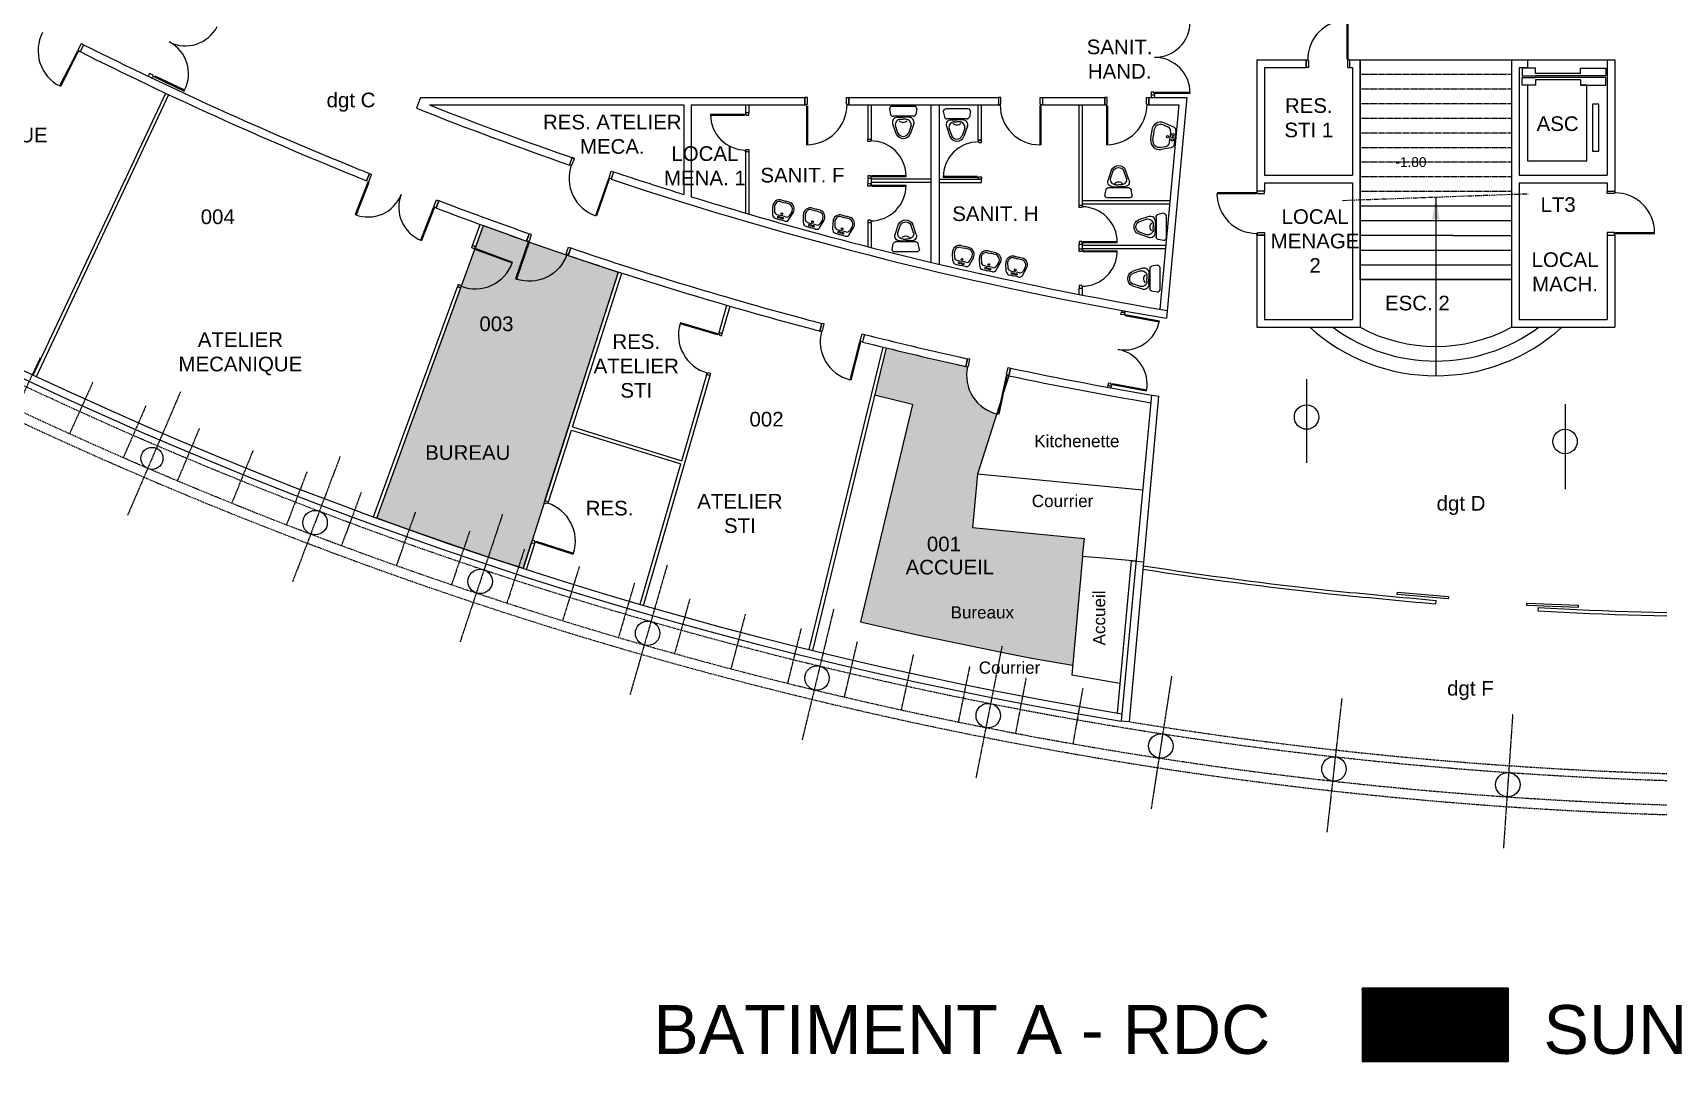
# Model space of a CAD drawing. Extents: x -14497 to -5039, y -16915 to 19656.
# Drawn here: x -11482 to -8149, y -16915 to -14807 of the extents above; entities that cross this region are included whole.
import ezdxf

# ---------------------------------------------------------------- set-up
doc = ezdxf.new("R2010")
doc.units = 0
doc.header["$MEASUREMENT"] = 0
for name, pattern in [('AXES', [2, 1.25, -0.25, 0.25, -0.25]), ('CACHE', [0.375, 0.25, -0.125]), ('DISCONTINU2', [0.375, 0.25, -0.125])]:
    doc.linetypes.add(name, pattern=pattern)
doc.layers.get('0').update_dxf_attribs({"linetype": 'CONTINUOUS'})
for name, color, linetype in [('-1.80', 3, 'CONTINUOUS'), ('BA_AXE_TRAME', 253, 'AXES'), ('BA_CLOISON', 4, 'CONTINUOUS'), ('BA_DOUBLAGE', 134, 'CONTINUOUS'), ('BA_ESCALIER', 8, 'CONTINUOUS'), ('BA_ESCALIER_CACHE', 252, 'DISCONTINU2'), ('BA_MENUIS_EXTERIEURE', 6, 'CONTINUOUS'), ('BA_MENUIS_INTERIEURE', 202, 'CONTINUOUS'), ('BA_STRUCTURE', 5, 'CONTINUOUS'), ('Circulation', 1, 'CONTINUOUS'), ('EQ_SANITAIRE', 60, 'CONTINUOUS'), ('Nom. texte', 250, 'CONTINUOUS'), ('SUN', 2, 'CONTINUOUS'), ('Texte sun', 250, 'CONTINUOUS')]:
    doc.layers.add(name, color=color, linetype=linetype)
doc.styles.add('ARIAL', font='arial.ttf')

# ---------------------------------------------------------------- blocks, each defined once
blk = doc.blocks.new('P80_15')
for p, q in [((3.5, 96.5), (5.5, 96.5)), ((3.5, 16.5), (3.5, 96.5)), ((5.5, 16.5), (5.5, 96.6)), ((0, 0), (0, 15)), ((0, 15), (3.5, 15)), ((5, 0), (0, 0)), ((3.5, 16.5), (5.5, 16.5)), ((3.5, 15), (3.5, 13.5)), ((3.5, 13.5), (5, 13.5)), ((5, 13.5), (5, 0)), ((85, 13.5), (85, 0)), ((86.5, 13.5), (85, 13.5)), ((85, 0), (90, 0)), ((90, 15), (86.5, 15)), ((86.5, 15), (86.5, 13.5)), ((90, 0), (90, 15))]:
    blk.add_line(p, q)
for centre, radius, start, end in [((5.6, 15.7), 80.9, 359.5039, 90.0499), ((5, 13.5), 0, 270, 0), ((5.5, 16.5), 0, 270, 0)]:
    blk.add_arc(centre, radius, start, end)
blk = doc.blocks.new('LAV60')
for p, q in [((-14.4, 0), (0, 0)), ((14.4, 0), (0, 0)), ((-24, -7.3), (-30.4, -29.5)), ((-25.6, -30.9), (-22.3, -19.3)), ((-12.7, -12), (0, -12)), ((12.7, -12), (0, -12)), ((25.6, -30.9), (22.3, -19.3)), ((24, -7.3), (30.4, -29.5)), ((-11.2, -50), (0, -50)), ((-11.2, -55), (0, -55)), ((11.2, -50), (0, -50)), ((11.2, -55), (0, -55))]:
    blk.add_line(p, q)
for centre, radius in [((-6, -6), 2.61), ((0, -17.8), 2.54), ((0, -6), 1.44), ((6, -6), 2.61)]:
    blk.add_circle(centre, radius)
for centre, radius, start, end in [((-14.4, -10), 10, 90, 164.0546), ((14.4, -10), 10, 15.9454, 90), ((-11.2, -35), 20, 164.0546, 270), ((-11.2, -35), 15, 164.0546, 270), ((-12.7, -22), 10, 90, 164.0546), ((11.2, -35), 20, 270, 15.9454), ((11.2, -35), 15, 270, 15.9454), ((12.7, -22), 10, 15.9454, 90)]:
    blk.add_arc(centre, radius, start, end)
blk = doc.blocks.new('WC')
for p, q in [((-35.6, 21.6), (-56.7, 14.5)), ((-39.3, 16.2), (-55.4, 10.7)), ((-26.4, 5.3), (-26.4, 0)), ((-26.4, -5.3), (-26.4, 0)), ((-20.3, 14), (-22.5, 14)), ((-22.4, 12.2), (-22.4, 0)), ((-22.4, -12.2), (-22.4, 0)), ((-20.3, -20.8), (-20.3, 20.8)), ((-5, 27.9), (-16.3, 25.7)), ((0, -22.9), (0, 22.9)), ((-35.6, -21.6), (-56.7, -14.5)), ((-39.3, -16.2), (-55.4, -10.7)), ((-20.3, -14), (-22.5, -14)), ((-5, -27.9), (-16.3, -25.7))]:
    blk.add_line(p, q)
for centre, radius, start, end in [((-49.5, 0), 16.2, 116.4444, 180), ((-49.5, -0.4), 16.2, 178.1961, 178.7319), ((-49.5, 0), 16.2, 180, 243.5556), ((-49.5, 0), 12.2, 116.4444, 180), ((-49.5, 0), 12.2, 180, 243.5556), ((-37.4, 5.3), 11, 0, 102.4), ((-32.4, 12.2), 10, 0, 108.6162), ((-21.2, 0), 11.5, 134.9643, 225.0357), ((-15.3, 20.8), 5, 101.0796, 180), ((-5, 22.9), 5, 0, 90), ((-37.4, -5.3), 11, 257.6, 0), ((-32.4, -12.2), 10, 251.3838, 0), ((-15.3, -20.8), 5, 180, 258.9204), ((-5, -22.9), 5, 270, 0)]:
    blk.add_arc(centre, radius, start, end)

msp = doc.modelspace()

# ---------------------------------------------------------------- hatches: boundary and pattern name
at = {"layer": 'BA_ESCALIER'}
h = msp.add_hatch(color=256, dxfattribs=at)
h.paths.add_polyline_path([(-8612.8, -15189.8), (-8605.4, -15189.8), (-8598, -15189.8), (-8600.5, -15174.2), (-8610.3, -15174.2)])
h.paths.add_polyline_path([(-8610.3, -15174.2), (-8600.5, -15174.2), (-8605.4, -15144.2)])
at = {"layer": 'SUN'}
h = msp.add_hatch(color=256, dxfattribs=at)
h.dxf.hatch_style = 1
h.paths.add_polyline_path([(-10281.7, -15297.9), (-10384.1, -15263.7), (-10469.2, -15234.4), (-10500.7, -15223.3), (-10557.7, -15202.7), (-10776.2, -15802.1), (-10710.3, -15825.8), (-10598.3, -15864.7), (-10547.9, -15881.7), (-10485.7, -15902.1), (-10476.6, -15905.1)])
h.paths.add_polyline_path([(-10684.6, -15698.9), (-10494.9, -15698.9), (-10494.9, -15637.1), (-10684.6, -15637.1)], flags=24)
h.paths.add_polyline_path([(-10573.6, -15435.3), (-10488.7, -15435.3), (-10488.7, -15373.5), (-10573.6, -15373.5)], flags=24)
h = msp.add_hatch(color=256, dxfattribs=at)
h.dxf.hatch_style = 1
h.paths.add_polyline_path([(-9544.8, -15711.7), (-9505.5, -15588.4, -0.40427), (-9565.6, -15493.3), (-9565.3, -15491.9), (-9568.6, -15491.2), (-9568.6, -15491.3, -0.000574), (-9586.2, -15487.4, -0.004741), (-9731.3, -15453.4), (-9755, -15550.6), (-9678.3, -15568.9), (-9784.8, -16014.3), (-9782.4, -16014.9), (-9667.9, -16040.8), (-9495.7, -16076.4), (-9437.8, -16087.9), (-9350.1, -16103.3), (-9329.4, -15880.3), (-9325.9, -15843.5), (-9555.5, -15821.2)])
h.paths.add_polyline_path([(-9607.6, -16021.2), (-9465, -16021.2), (-9465, -15969.7), (-9607.6, -15969.7)], flags=24)
h.paths.add_polyline_path([(-9653.3, -15886.4), (-9568.3, -15886.4), (-9568.3, -15824.6), (-9653.3, -15824.6)], flags=24)
h.paths.add_polyline_path([(-9699.3, -15934), (-9502.6, -15934), (-9502.6, -15872.1), (-9699.3, -15872.1)], flags=24)
h = msp.add_hatch(dxfattribs=at)
h.set_pattern_fill('ANSI31', color=256)
h.set_pattern_definition([(45, (12.58363, -19032.6698), (-0.0883883476, 0.0883883476), [])])
h.paths.add_polyline_path([(-8456.4, -16765.1), (-8756.4, -16765.1), (-8756.4, -16915.1), (-8456.4, -16915.1)])

# ---------------------------------------------------------------- linework, layer by layer
at = {"layer": '-1.80'}
msp.add_line((-9219.9, -15890.4), (-9204.8, -15891.8), dxfattribs=at)
msp.add_lwpolyline([(-8760.4, -14863.1), (-8450.4, -14863.1), (-8450.4, -15313.1), (-8760.4, -15313.1)], close=True, dxfattribs=at)
at = {"layer": 'BA_AXE_TRAME'}
for p, q in [((-11466.4, -15473.5), (-11516, -15579)), ((-11358.4, -15523.3), (-11406.5, -15629.6)), ((-11178.9, -15543.4), (-11287.4, -15796.4)), ((-11249.7, -15571.7), (-11296.3, -15678.6)), ((-11140.3, -15618.5), (-11185.5, -15726)), ((-11030.3, -15663.8), (-11074, -15771.9)), ((-10851.5, -15675.7), (-10949.3, -15933.1)), ((-10919.7, -15707.5), (-10961.8, -15816.2)), ((-10808.5, -15749.6), (-10849.1, -15859)), ((-10697.5, -15789.9), (-10736.6, -15899.8)), ((-10518.8, -15794.2), (-10605.6, -16055.4)), ((-10586, -15828.6), (-10623.5, -15939.1)), ((-10474, -15865.8), (-10509.9, -15976.8)), ((-10181.4, -15898.6), (-10257.2, -16163.2)), ((-10361.4, -15901.4), (-10395.8, -16012.9)), ((-10248.4, -15935.5), (-10281.2, -16047.4)), ((-10134.9, -15967.9), (-10166.2, -16080.3)), ((-10021, -15998.8), (-10050.7, -16111.6)), ((-9839.9, -15988.7), (-9904.5, -16256.3)), ((-9906.6, -16028), (-9934.7, -16141.2)), ((-9791.8, -16055.7), (-9818.4, -16169.3)), ((-9494.9, -16064.4), (-9548.2, -16334.4)), ((-9676.7, -16081.7), (-9701.7, -16195.7)), ((-9561.2, -16106.2), (-9584.6, -16220.5)), ((-9445.4, -16129), (-9467.2, -16243.6)), ((-9147, -16125.5), (-9189, -16397.6)), ((-9329.3, -16150.3), (-9349.5, -16265.1)), ((-8798.2, -16171.8), (-8828.7, -16445.4)), ((-8447.8, -16203.4), (-8466.8, -16478))]:
    msp.add_line(p, q, dxfattribs=at)
at = {"layer": 'BA_CLOISON'}
for p, q in [((-11480.7, -15508.9), (-11209.2, -14931.5)), ((-11473.8, -15512.1), (-11202.9, -14934.4)), ((-10020.8, -14955.6), (-10020.8, -14971.6)), ((-10013.8, -14955.6), (-10013.8, -14971.6)), ((-9769.8, -14955.6), (-9769.8, -15025.6)), ((-9762.8, -14955.6), (-9762.8, -15025.6)), ((-9336.8, -15160.6), (-9336.8, -14955.6)), ((-9329.8, -15160.6), (-9329.8, -14955.6)), ((-9189, -14934.6), (-9189, -14940.6)), ((-9182, -14934.6), (-9182, -14940.6)), ((-9182, -14934.6), (-9182, -14935.6)), ((-10013.8, -14971.6), (-10020.8, -14971.6)), ((-10013.8, -14971.6), (-10020.8, -14971.6)), ((-9769.8, -15025.6), (-9762.8, -15025.6)), ((-9769.8, -15025.6), (-9762.8, -15025.6)), ((-9543.8, -15027.6), (-9536.8, -15027.6)), ((-10020.8, -15051.6), (-10020.8, -15177)), ((-10013.8, -15051.6), (-10020.8, -15051.6)), ((-10013.8, -15051.6), (-10020.8, -15051.6)), ((-10013.8, -15051.6), (-10013.8, -15179)), ((-9769.8, -15105.6), (-9769.8, -15116.6)), ((-9769.8, -15105.6), (-9762.8, -15105.6)), ((-9769.8, -15116.6), (-9762.8, -15116.6)), ((-9762.8, -15105.6), (-9762.8, -15116.6)), ((-9640.8, -15107.6), (-9762.8, -15107.6)), ((-9640.8, -15114.6), (-9762.8, -15114.6)), ((-9543.8, -15107.6), (-9536.8, -15107.6)), ((-9329.8, -15151.1), (-9150.5, -15151.1)), ((-9329.8, -15158.1), (-9151.2, -15158.1)), ((-9329.8, -15161.2), (-9329.8, -15164.1)), ((-9769.8, -15196.6), (-9769.8, -15245.9)), ((-9769.8, -15196.6), (-9762.8, -15196.6)), ((-9762.8, -15196.6), (-9762.8, -15247.6)), ((-10580, -15243.5), (-10564.2, -15200.3)), ((-10573.4, -15245.9), (-10557.7, -15202.7)), ((-10573.5, -15245.9), (-10580, -15243.5)), ((-10580, -15243.5), (-10573.4, -15245.9)), ((-9336.8, -15250.6), (-9336.8, -15240.6)), ((-9329.8, -15250.6), (-9329.8, -15240.6)), ((-9329.8, -15242.6), (-9159, -15242.6)), ((-9329.8, -15249.6), (-9159.6, -15249.6)), ((-9329.8, -15250.6), (-9329.8, -15254.1)), ((-10431.7, -15766.1), (-10280.6, -15297.9)), ((-10783.3, -15799.5), (-10610.9, -15328.1)), ((-10776.2, -15802.1), (-10604.2, -15330.5)), ((-10604.4, -15330.4), (-10611, -15328)), ((-10610.9, -15328.1), (-10604.2, -15330.5)), ((-10375.3, -15615.1), (-10273.9, -15300)), ((-9336.8, -15343.5), (-9336.8, -15330.6)), ((-9329.8, -15344.9), (-9329.8, -15330.6)), ((-10074.9, -15421.6), (-10058.8, -15365.9)), ((-10068.2, -15423.6), (-10052, -15367.8)), ((-9249.4, -15376.3), (-9250, -15379.8)), ((-9243.1, -15381), (-9250, -15379.8)), ((-9242.5, -15377.6), (-9243.1, -15381)), ((-10074.9, -15421.6), (-10068.2, -15423.6)), ((-9890, -16071.4), (-9738.1, -15451.7)), ((-9882.6, -16073.2), (-9731.3, -15453.4)), ((-10229.5, -15980.7), (-10093.1, -15509.7)), ((-10151.3, -15684.4), (-10099.9, -15507.7)), ((-10099.9, -15507.7), (-10093.1, -15509.7)), ((-9277.7, -15530.3), (-9278.3, -15533.7)), ((-9270.8, -15531.5), (-9277.7, -15530.3)), ((-9270.8, -15531.5), (-9271.4, -15535)), ((-10424.6, -15768.4), (-10377.5, -15621.8)), ((-10377.5, -15621.8), (-10153.2, -15691.1)), ((-10375.3, -15615.1), (-10151.3, -15684.4)), ((-10236.7, -15978.6), (-10153.2, -15691.1)), ((-10431.7, -15766.1), (-10424.6, -15768.4)), ((-10476.6, -15905.1), (-10459.4, -15851.8)), ((-10469.4, -15907.4), (-10452.2, -15854.1)), ((-10459.4, -15851.8), (-10452.7, -15853.9)), ((-10459.4, -15851.8), (-10452.2, -15854.1))]:
    msp.add_line(p, q, dxfattribs=at)
for points in [[(-9543.8, -15027.6), (-9543.8, -14955.6)], [(-9536.8, -15027.6), (-9536.8, -14955.6)], [(-9623.8, -15107.6), (-9623.8, -15107.6), (-9543.8, -15107.6)], [(-9623.8, -15114.6), (-9623.8, -15114.6), (-9536.8, -15114.6), (-9536.8, -15107.6)]]:
    msp.add_lwpolyline(points, dxfattribs=at)
at = {"layer": 'BA_DOUBLAGE'}
msp.add_line((-9229.9, -15889.5), (-9258.7, -16201), dxfattribs=at)
at = {"layer": 'BA_ESCALIER', "linetype": 'CACHE', "ltscale": 7}
for p, q in [((-8450.4, -14893.1), (-8760.4, -14893.1)), ((-8450.4, -14923.1), (-8760.4, -14923.1)), ((-8450.4, -14953.1), (-8760.4, -14953.1)), ((-8450.4, -14983.1), (-8760.4, -14983.1)), ((-8450.4, -15013.1), (-8760.4, -15013.1)), ((-8450.4, -15043.1), (-8760.4, -15043.1)), ((-8450.4, -15073.1), (-8760.4, -15073.1)), ((-8450.4, -15103.1), (-8760.4, -15103.1)), ((-8450.4, -15133.1), (-8760.4, -15133.1))]:
    msp.add_line(p, q, dxfattribs=at)
at = {"layer": 'BA_ESCALIER'}
for p, q in [((-8450.4, -15163.1), (-8760.4, -15163.1)), ((-8605.4, -15144.2), (-8605.4, -15510.3)), ((-8450.4, -15193.1), (-8760.4, -15193.1)), ((-8570.4, -15223.1), (-8760.4, -15223.1)), ((-8570.4, -15223.1), (-8450.4, -15223.1)), ((-8760.4, -15253.1), (-8450.4, -15253.1)), ((-8760.4, -15283.1), (-8450.4, -15283.1)), ((-8760.4, -15313.1), (-8450.4, -15313.1)), ((-8870.4, -15517), (-8870.4, -15688.9)), ((-8340.4, -15568.6), (-8340.4, -15742.7))]:
    msp.add_line(p, q, dxfattribs=at)
for radius, start, end in [(386, 227.9896, 312.0104), (356, 233.6713, 306.3287), (326, 241.6137, 298.3863)]:
    msp.add_arc((-8605.4, -15124.3), radius, start, end, dxfattribs=at)
at = {"layer": 'BA_ESCALIER_CACHE', "linetype": 'AXES', "ltscale": 8}
msp.add_line((-8796.6, -15151), (-8416.2, -15137.4), dxfattribs=at)
at = {"layer": 'BA_MENUIS_EXTERIEURE'}
msp.add_line((-9229.9, -15889.5), (-9219.9, -15890.4), dxfattribs=at)
at = {"layer": 'BA_MENUIS_EXTERIEURE', "linetype": 'CACHE', "ltscale": 10}
for centre, radius, start, end in [((-7867.8, -7823.1), 8590.2, 223.62851, 288.03789), ((-7867.8, -7823.1), 8570.2, 223.7561, 288.0113), ((-7867.8, -7823.1), 8520.2, 224.3228, 287.94427), ((-7867.8, -7819.2), 8510.2, 260.7605, 268.7236)]:
    msp.add_arc(centre, radius, start, end, dxfattribs=at)
at = {"layer": 'BA_MENUIS_EXTERIEURE'}
for radius, start, end in [(8507.6, 224.40638, 260.64902), (8492.6, 224.50559, 260.64182)]:
    msp.add_arc((-7867.8, -7823.1), radius, start, end, dxfattribs=at)
at = {"layer": 'BA_MENUIS_INTERIEURE'}
for p, q in [((-8786.9, -14861.6), (-8786.9, -14781.5)), ((-8784.9, -14861.6), (-8784.9, -14781.6)), ((-11388.4, -14842.8), (-11381.8, -14829.9)), ((-11377.4, -14832.2), (-11384.6, -14846.4)), ((-11381.8, -14829.9), (-11377.4, -14832.2)), ((-11390.2, -14845.3), (-11426.6, -14916.7)), ((-11388.4, -14846.2), (-11424.7, -14917.5)), ((-11388.4, -14846.2), (-11390.2, -14845.3)), ((-11387.1, -14843.5), (-11388.4, -14842.8)), ((-11387.8, -14844.8), (-11387.1, -14843.5)), ((-11384.6, -14846.4), (-11387.8, -14844.8)), ((-8871.4, -14879.1), (-8871.4, -14863.1)), ((-8871.4, -14863.1), (-8867.9, -14863.1)), ((-8867.9, -14863.1), (-8867.9, -14864.6)), ((-8867.9, -14864.6), (-8866.4, -14864.6)), ((-8866.4, -14864.6), (-8866.4, -14879.1)), ((-8784.9, -14861.6), (-8786.9, -14861.6)), ((-8786.4, -14864.6), (-8786.4, -14879.1)), ((-8784.9, -14864.6), (-8786.4, -14864.6)), ((-8781.4, -14863.1), (-8784.9, -14863.1)), ((-8784.9, -14863.1), (-8784.9, -14864.6)), ((-8781.4, -14879.1), (-8781.4, -14863.1)), ((-8417.4, -14863.1), (-8254.4, -14863.1)), ((-11242.2, -14891.1), (-11245, -14896.8)), ((-11245, -14896.8), (-11236, -14901.2)), ((-11234.9, -14894.6), (-11242.2, -14891.1)), ((-11236, -14901.2), (-11234, -14897.2)), ((-11235.8, -14896.3), (-11234.9, -14894.6)), ((-11234, -14897.2), (-11235.8, -14896.3)), ((-11232.3, -14898), (-11231.2, -14895.7)), ((-11232.3, -14898), (-11171.5, -14927.1)), ((-11231.2, -14895.7), (-11170.4, -14924.8)), ((-8866.4, -14879.1), (-8871.4, -14879.1)), ((-8786.4, -14879.1), (-8781.4, -14879.1)), ((-8308.6, -14891.2), (-8401.3, -14891.2)), ((-8308.6, -14896.1), (-8401.3, -14896.1)), ((-8308.6, -14899.3), (-8401.3, -14899.3)), ((-11424.7, -14917.5), (-11426.5, -14916.6)), ((-11171.5, -14927.1), (-11170.4, -14924.8)), ((-9183.5, -14929.6), (-9189, -14929.6)), ((-9189, -14929.6), (-9189, -14934.6)), ((-9183.5, -14931.1), (-9183.5, -14929.6)), ((-9182, -14931.1), (-9183.5, -14931.1)), ((-9182, -14934.6), (-9182, -14931.1)), ((-9180.5, -14931.1), (-9180.5, -14929.1)), ((-9180.5, -14929.1), (-9109, -14929.1)), ((-9180.5, -14931.1), (-9109, -14931.1)), ((-8308.6, -14904.2), (-8401.3, -14904.2)), ((-9898.8, -14940.6), (-9898.8, -14955.6)), ((-9893.8, -14940.6), (-9898.8, -14940.6)), ((-9898.8, -14955.6), (-9895.3, -14955.6)), ((-9895.3, -14954.1), (-9893.8, -14954.1)), ((-9895.3, -14955.6), (-9895.3, -14954.1)), ((-9895.3, -14957.1), (-9895.3, -15037.1)), ((-9893.8, -14954.1), (-9893.8, -14940.6)), ((-9893.3, -14957.1), (-9893.3, -15037.1)), ((-9813.8, -14954.1), (-9813.8, -14940.6)), ((-9813.8, -14940.6), (-9808.8, -14940.6)), ((-9812.3, -14954.1), (-9813.8, -14954.1)), ((-9812.3, -14955.6), (-9812.3, -14954.1)), ((-9808.8, -14955.6), (-9812.3, -14955.6)), ((-9808.8, -14940.6), (-9808.8, -14955.6)), ((-9283.8, -14940.6), (-9283.8, -14955.6)), ((-9278.8, -14940.6), (-9283.8, -14940.6)), ((-9283.8, -14955.6), (-9280.3, -14955.6)), ((-9280.3, -14954.1), (-9278.8, -14954.1)), ((-9280.3, -14955.6), (-9280.3, -14954.1)), ((-9280.3, -14957.1), (-9278.3, -14957.1)), ((-9280.3, -14957.1), (-9280.3, -15037.1)), ((-9278.8, -14954.1), (-9278.8, -14940.6)), ((-9278.3, -14957.1), (-9278.3, -15037.1)), ((-9198.8, -14954.1), (-9198.8, -14940.6)), ((-9198.8, -14940.6), (-9193.8, -14940.6)), ((-9197.3, -14954.1), (-9198.8, -14954.1)), ((-9197.3, -14955.6), (-9197.3, -14954.1)), ((-9193.8, -14955.6), (-9197.3, -14955.6)), ((-9193.8, -14940.6), (-9193.8, -14955.6)), ((-9189, -14934.6), (-9182, -14934.6)), ((-10022.3, -14975.1), (-10092.3, -14975.1)), ((-10022.3, -14977.1), (-10092.3, -14977.1)), ((-10022.3, -14975.1), (-10022.3, -14977.1)), ((-10020.8, -14971.6), (-10020.8, -14975.1)), ((-10020.8, -14975.1), (-10019.3, -14975.1)), ((-10019.3, -14975.1), (-10019.3, -14976.6)), ((-10019.3, -14976.6), (-10013.8, -14976.6)), ((-10013.8, -14976.6), (-10013.8, -14971.6)), ((-9769.8, -15030.6), (-9769.8, -15025.6)), ((-9769.8, -15025.6), (-9762.8, -15025.6)), ((-9764.3, -15030.6), (-9769.8, -15030.6)), ((-9764.3, -15029.1), (-9764.3, -15030.6)), ((-9762.8, -15029.1), (-9764.3, -15029.1)), ((-9762.8, -15025.6), (-9762.8, -15029.1)), ((-9543.8, -15027.6), (-9543.8, -15031.1)), ((-9536.8, -15027.6), (-9543.8, -15027.6)), ((-9543.8, -15031.1), (-9542.3, -15031.1)), ((-9542.3, -15031.1), (-9542.3, -15032.6)), ((-9542.3, -15032.6), (-9536.8, -15032.6)), ((-9536.8, -15032.6), (-9536.8, -15027.6)), ((-10020.8, -15048.1), (-10019.3, -15048.1)), ((-10020.8, -15051.6), (-10020.8, -15048.1)), ((-10019.3, -15048.1), (-10019.3, -15046.6)), ((-10019.3, -15046.6), (-10013.8, -15046.6)), ((-10013.8, -15046.6), (-10013.8, -15051.6)), ((-10791.7, -15095.9), (-10797.5, -15110.8)), ((-10792.3, -15111.2), (-10787, -15097.7)), ((-10791.7, -15095.9), (-10787, -15097.7)), ((-10794.8, -15113.5), (-10820.9, -15180)), ((-10792.9, -15114.2), (-10819, -15180.7)), ((-10794.8, -15113.5), (-10792.9, -15114.2)), ((-10794.2, -15112.1), (-10793.7, -15110.7)), ((-10793.7, -15110.7), (-10792.3, -15111.2)), ((-9769.8, -15100.6), (-9769.8, -15105.6)), ((-9764.3, -15100.6), (-9769.8, -15100.6)), ((-9769.8, -15105.6), (-9762.8, -15105.6)), ((-9769.8, -15121.6), (-9769.8, -15116.6)), ((-9769.8, -15116.6), (-9762.8, -15116.6)), ((-9764.3, -15121.6), (-9769.8, -15121.6)), ((-9764.3, -15102.1), (-9764.3, -15100.6)), ((-9762.8, -15102.1), (-9764.3, -15102.1)), ((-9762.8, -15120.1), (-9764.3, -15120.1)), ((-9764.3, -15120.1), (-9764.3, -15121.6)), ((-9762.8, -15105.6), (-9762.8, -15102.1)), ((-9762.8, -15116.6), (-9762.8, -15120.1)), ((-9761.3, -15100.1), (-9691.3, -15100.1)), ((-9761.3, -15102.1), (-9761.3, -15100.1)), ((-9761.3, -15102.1), (-9691.3, -15102.1)), ((-9761.3, -15120.1), (-9691.3, -15120.1)), ((-9761.3, -15120.1), (-9761.3, -15122.1)), ((-9761.3, -15122.1), (-9691.3, -15122.1)), ((-9545.3, -15102.1), (-9615.3, -15102.1)), ((-9545.3, -15104.1), (-9615.3, -15104.1)), ((-9545.3, -15104.1), (-9545.3, -15102.1)), ((-9543.8, -15104.1), (-9542.3, -15104.1)), ((-9543.8, -15107.6), (-9543.8, -15104.1)), ((-9536.8, -15107.6), (-9543.8, -15107.6)), ((-9542.3, -15104.1), (-9542.3, -15102.6)), ((-9542.3, -15102.6), (-9536.8, -15102.6)), ((-9536.8, -15102.6), (-9536.8, -15107.6)), ((-8972.4, -15132.1), (-8972.4, -15135.6)), ((-8956.4, -15132.1), (-8972.4, -15132.1)), ((-8956.4, -15137.1), (-8956.4, -15132.1)), ((-8254.4, -15137.1), (-8254.4, -15132.1)), ((-8254.4, -15132.1), (-8238.4, -15132.1)), ((-8238.4, -15132.1), (-8238.4, -15135.6)), ((-10660.7, -15166), (-10686.8, -15232.5)), ((-10658.9, -15166.7), (-10660.7, -15166)), ((-10659.2, -15163.4), (-10653.9, -15149.9)), ((-10657.8, -15163.9), (-10659.2, -15163.4)), ((-10658.3, -15165.3), (-10657.8, -15163.9)), ((-10655, -15166.6), (-10658.3, -15165.3)), ((-10649.2, -15151.7), (-10655, -15166.6)), ((-10653.9, -15149.9), (-10649.2, -15151.7)), ((-9336.8, -15160.6), (-9329.8, -15160.6)), ((-9336.8, -15165.6), (-9336.8, -15160.6)), ((-9331.3, -15165.6), (-9336.8, -15165.6)), ((-9329.8, -15164.1), (-9331.3, -15164.1)), ((-9331.3, -15164.1), (-9331.3, -15165.6)), ((-9329.8, -15160.6), (-9329.8, -15164.1)), ((-8973.9, -15137.7), (-9054, -15137.7)), ((-8973.9, -15135.7), (-9053.9, -15135.7)), ((-8973.9, -15135.7), (-8973.9, -15137.7)), ((-8972.4, -15135.6), (-8970.9, -15135.6)), ((-8970.9, -15135.6), (-8970.9, -15137.1)), ((-8970.9, -15137.1), (-8956.4, -15137.1)), ((-8239.9, -15137.1), (-8254.4, -15137.1)), ((-8238.4, -15135.6), (-8239.9, -15135.6)), ((-8239.9, -15135.6), (-8239.9, -15137.1)), ((-10658.9, -15166.7), (-10685, -15233.3)), ((-9769.8, -15191.6), (-9769.8, -15196.6)), ((-9764.3, -15191.6), (-9769.8, -15191.6)), ((-9769.8, -15196.6), (-9762.8, -15196.6)), ((-9764.3, -15193.1), (-9764.3, -15191.6)), ((-9762.8, -15193.1), (-9764.3, -15193.1)), ((-9762.8, -15196.6), (-9762.8, -15193.1)), ((-8972.4, -15222.1), (-8972.4, -15218.6)), ((-8972.4, -15218.6), (-8970.9, -15218.6)), ((-8956.4, -15222.1), (-8972.4, -15222.1)), ((-8970.9, -15218.6), (-8970.9, -15217.1)), ((-8970.9, -15217.1), (-8956.4, -15217.1)), ((-8956.4, -15217.1), (-8956.4, -15222.1)), ((-8254.4, -15217.1), (-8254.4, -15222.1)), ((-8239.9, -15217.1), (-8254.4, -15217.1)), ((-8254.4, -15222.1), (-8238.4, -15222.1)), ((-8239.9, -15218.6), (-8239.9, -15217.1)), ((-8238.4, -15218.6), (-8239.9, -15218.6)), ((-8238.4, -15222.1), (-8238.4, -15218.6)), ((-8236.9, -15216.6), (-8156.8, -15216.6)), ((-8236.9, -15218.6), (-8236.9, -15216.6)), ((-8236.9, -15218.6), (-8156.9, -15218.6)), ((-8156.9, -15218.6), (-8156.9, -15216.6)), ((-10581.8, -15248.2), (-10580, -15243.5)), ((-10576.6, -15250.1), (-10581.8, -15248.2)), ((-10580, -15243.5), (-10573.5, -15245.9)), ((-10576.1, -15248.7), (-10576.6, -15250.1)), ((-10574.7, -15249.2), (-10576.1, -15248.7)), ((-10573.5, -15245.9), (-10574.7, -15249.2)), ((-10573.3, -15249.7), (-10574, -15251.5)), ((-10574, -15251.6), (-10498.7, -15279.2)), ((-10573.3, -15249.7), (-10498.1, -15277.3)), ((-9331.3, -15235.6), (-9336.8, -15235.6)), ((-9336.8, -15235.6), (-9336.8, -15240.6)), ((-9336.8, -15240.6), (-9329.8, -15240.6)), ((-9336.8, -15255.6), (-9336.8, -15250.6)), ((-9336.8, -15250.6), (-9329.8, -15250.6)), ((-9331.3, -15255.6), (-9336.8, -15255.6)), ((-9331.3, -15237.1), (-9331.3, -15235.6)), ((-9329.8, -15237.1), (-9331.3, -15237.1)), ((-9329.8, -15254.1), (-9331.3, -15254.1)), ((-9331.3, -15254.1), (-9331.3, -15255.6)), ((-9329.8, -15240.6), (-9329.8, -15237.1)), ((-9329.8, -15237.1), (-9329.8, -15240.6)), ((-9329.8, -15250.6), (-9329.8, -15254.1)), ((-9328.3, -15237.1), (-9328.3, -15235.1)), ((-9328.3, -15235.1), (-9258.3, -15235.1)), ((-9328.3, -15237.1), (-9258.3, -15237.1)), ((-9328.3, -15254.1), (-9258.3, -15254.1)), ((-9328.3, -15254.1), (-9328.3, -15256.1)), ((-9328.3, -15256.1), (-9258.3, -15256.1)), ((-10609.3, -15323.3), (-10611, -15328)), ((-10611, -15328), (-10604.4, -15330.4)), ((-10604.1, -15325.2), (-10609.3, -15323.3)), ((-10604.6, -15326.6), (-10604.1, -15325.2)), ((-10603.2, -15327.2), (-10604.6, -15326.6)), ((-10604.4, -15330.4), (-10603.2, -15327.2)), ((-9336.8, -15325.6), (-9336.8, -15330.6)), ((-9331.3, -15325.6), (-9336.8, -15325.6)), ((-9336.8, -15330.6), (-9329.8, -15330.6)), ((-9331.3, -15327.1), (-9331.3, -15325.6)), ((-9329.8, -15327.1), (-9331.3, -15327.1)), ((-9329.8, -15330.6), (-9329.8, -15327.1)), ((-9250.9, -15384.7), (-9250, -15379.8)), ((-9245.5, -15385.7), (-9250.9, -15384.7)), ((-9250, -15379.8), (-9243.1, -15381)), ((-9245.2, -15384.2), (-9245.5, -15385.7)), ((-9243.8, -15384.5), (-9245.2, -15384.2)), ((-9243.1, -15381), (-9243.8, -15384.5)), ((-9242.3, -15384.8), (-9242.6, -15386.7)), ((-9242.6, -15386.7), (-9172.4, -15399.6)), ((-9242.3, -15384.8), (-9172, -15397.7)), ((-10077.9, -15426.5), (-10154.8, -15403.9)), ((-10154.1, -15402), (-10154.6, -15403.9)), ((-10077.3, -15424.5), (-10154.1, -15402)), ((-10077.3, -15424.5), (-10077.9, -15426.5)), ((-10074.9, -15421.6), (-10075.9, -15424.9)), ((-10075.9, -15424.9), (-10074.4, -15425.4)), ((-10068.2, -15423.6), (-10074.9, -15421.6)), ((-10074.4, -15425.4), (-10074.9, -15426.8)), ((-10074.9, -15426.8), (-10069.6, -15428.4)), ((-10069.6, -15428.4), (-10068.2, -15423.6)), ((-9864, -15403), (-9868, -15418.5)), ((-9868, -15418.5), (-9864.6, -15419.4)), ((-9864.6, -15419.4), (-9864.2, -15417.9)), ((-9864.2, -15417.9), (-9862.8, -15418.3)), ((-9859.2, -15404.3), (-9864, -15403)), ((-9862.8, -15418.3), (-9859.2, -15404.3)), ((-9785.3, -15438.4), (-9781.7, -15424.3)), ((-9781.7, -15424.3), (-9776.9, -15425.6)), ((-9776.9, -15425.6), (-9780.9, -15441.1)), ((-9786.6, -15441.1), (-9806.7, -15518.7)), ((-9784.7, -15441.6), (-9804.7, -15519.1)), ((-9784.7, -15441.6), (-9786.6, -15441.1)), ((-9783.9, -15438.7), (-9785.3, -15438.4)), ((-9784.3, -15440.2), (-9783.9, -15438.7)), ((-9780.9, -15441.1), (-9784.3, -15440.2)), ((-9565.3, -15475.5), (-9568.7, -15491.2)), ((-9568.7, -15491.2), (-9565.3, -15491.9)), ((-9560.4, -15476.6), (-9565.3, -15475.5)), ((-9565.3, -15491.9), (-9565, -15490.4)), ((-9565, -15490.4), (-9563.5, -15490.7)), ((-9563.5, -15490.7), (-9560.4, -15476.6)), ((-9485.3, -15507.7), (-9482.3, -15493.5)), ((-9482.3, -15493.5), (-9477.4, -15494.6)), ((-9477.4, -15494.6), (-9480.8, -15510.2)), ((-10100.2, -15507.9), (-10099.2, -15504.6)), ((-10093.5, -15509.9), (-10100.2, -15507.9)), ((-10099.2, -15504.6), (-10097.8, -15505)), ((-10097.8, -15505), (-10097.4, -15503.6)), ((-10097.4, -15503.6), (-10092.1, -15505.1)), ((-10092.1, -15505.1), (-10093.5, -15509.9)), ((-9486.5, -15510.5), (-9503.5, -15588.8)), ((-9484.5, -15511), (-9501.5, -15589.1)), ((-9484.5, -15511), (-9486.5, -15510.5)), ((-9483.9, -15508), (-9485.3, -15507.7)), ((-9484.2, -15509.5), (-9483.9, -15508)), ((-9480.8, -15510.2), (-9484.2, -15509.5)), ((-9276.7, -15525.3), (-9277.7, -15530.3)), ((-9277.7, -15530.3), (-9270.8, -15531.5)), ((-9271.3, -15526.3), (-9276.7, -15525.3)), ((-9271.6, -15527.8), (-9271.3, -15526.3)), ((-9270.1, -15528.1), (-9271.6, -15527.8)), ((-9270.8, -15531.5), (-9270.1, -15528.1)), ((-9268.7, -15528.3), (-9268.3, -15526.4)), ((-9268.7, -15528.3), (-9198.3, -15541.3)), ((-9268.3, -15526.4), (-9198, -15539.3)), ((-10433.2, -15770.9), (-10431.6, -15766.1)), ((-10431.6, -15766.1), (-10425, -15768.3)), ((-10427.9, -15772.6), (-10433.2, -15770.9)), ((-10427.5, -15771.2), (-10427.9, -15772.6)), ((-10426, -15771.6), (-10427.5, -15771.2)), ((-10424.9, -15768.3), (-10426, -15771.6)), ((-10457.8, -15847), (-10459.4, -15851.8)), ((-10459.4, -15851.8), (-10452.7, -15853.9)), ((-10452.6, -15848.7), (-10457.8, -15847)), ((-10453, -15850.1), (-10452.6, -15848.7)), ((-10451.6, -15850.6), (-10453, -15850.1)), ((-10452.7, -15853.9), (-10451.6, -15850.6)), ((-10450.2, -15851), (-10449.6, -15849.1)), ((-10450.2, -15851), (-10374.1, -15875.7)), ((-10449.6, -15849.1), (-10373.4, -15873.8)), ((-8605.4, -15970.8), (-8605.9, -15977.8)), ((-8395.9, -15985.1), (-8396.4, -15992.1))]:
    msp.add_line(p, q, dxfattribs=at)
for points in [[(-8401.3, -14891.2), (-8401.3, -14880.1), (-8428.2, -14880.1), (-8428.2, -14896.1), (-8401.3, -14896.1)], [(-8401.3, -14904.2), (-8401.3, -14915.3), (-8428.2, -14915.3), (-8428.2, -14899.3), (-8401.3, -14899.3)], [(-8308.6, -14891.2), (-8308.6, -14880.1), (-8256.8, -14880.1), (-8256.8, -14896.1), (-8308.6, -14896.1)], [(-8308.6, -14904.2), (-8308.6, -14915.3), (-8256.8, -14915.3), (-8256.8, -14899.3), (-8308.6, -14899.3)], [(-8401.3, -14915.3), (-8417.2, -14915.3), (-8417.2, -15070.3), (-8295.7, -15070.3), (-8295.7, -14915.3), (-8308.6, -14915.3)]]:
    msp.add_lwpolyline(points, dxfattribs=at)
for points in [[(-8271, -14953.8), (-8284.5, -14953.8), (-8284.5, -15050.1), (-8271, -15050.1)], [(-8684.1, -15953.7), (-8579.4, -15962.8), (-8579.8, -15967.4), (-8684.5, -15958.3)], [(-8418.5, -15976.5), (-8313.5, -15980.4), (-8313.7, -15985), (-8418.6, -15981.1)]]:
    msp.add_lwpolyline(points, close=True, dxfattribs=at)
for centre, radius, start, end in [((-11168.6, -14761.5), 73, 242.8282, 332.8146), ((-9182, -14785.1), 73, 270, 0), ((-8787, -14862.4), 80.9, 89.9501, 180.4961), ((-11389.9, -14844.5), 80.9, 152.5342, 243.0802), ((-11235.3, -14891.4), 73, 332.8418, 62.8282), ((-11390.2, -14845.3), 0, 63.0303, 153.0303), ((-11388.4, -14842.8), 0, 63.0303, 153.0303), ((-9182, -14931.1), 73, 0, 90), ((-8786.9, -14861.6), 0, 180, 270), ((-8786.4, -14864.6), 0, 180, 270), ((-11234.9, -14894.6), 0, 64.4282, 154.4282), ((-11231.2, -14895.7), 0, 64.4282, 154.4282), ((-9183.5, -14929.6), 0, 90, 180), ((-9180.5, -14929.1), 0, 90, 180), ((-9895.3, -14954.1), 83, 270.0136, 0), ((-9762.2, -14957.1), 0, 0, 90), ((-9280.3, -14954.1), 83, 270.0107, 0), ((-9278.8, -14954.1), 0, 0, 90), ((-9278.3, -14957.1), 0, 0, 90), ((-10019.3, -14975.1), 73, 180.0136, 270), ((-10022.3, -14977.1), 0, 270, 0), ((-10019.3, -14976.6), 0, 270, 0), ((-9764.3, -15102.1), 73, 0.0136, 90), ((-9542.3, -15104.1), 73, 90, 179.9864), ((-9764.3, -15100.6), 0, 90, 180), ((-9764.3, -15120.1), 73, 270, 359.9864), ((-9764.3, -15121.6), 0, 180, 270), ((-9761.3, -15100.1), 0, 90, 180), ((-9761.3, -15122.1), 0, 180, 270), ((-9545.3, -15102.1), 0, 0, 90), ((-9542.3, -15102.6), 0, 0, 90), ((-10794.2, -15112.1), 73, 248.614, 338.6004), ((-10658.3, -15165.3), 73, 158.6004, 248.5867), ((-10660.7, -15166), 0, 68.6004, 158.6004), ((-10659.2, -15163.4), 0, 68.6004, 158.6004), ((-9331.3, -15237.1), 73, 0.0136, 90), ((-8973.1, -15137.7), 80.9, 179.9501, 270.4961), ((-8973.9, -15137.7), 0, 270, 0), ((-8237.7, -15216.6), 80.9, 359.9501, 90.4961), ((-8239.9, -15217.1), 0, 90, 180), ((-9331.3, -15235.6), 0, 90, 180), ((-9331.3, -15254.1), 73, 270, 359.9864), ((-9331.3, -15255.6), 0, 180, 270), ((-9328.3, -15235.1), 0, 90, 180), ((-9328.3, -15256.1), 0, 180, 270), ((-10574.7, -15251.4), 80.9, 249.3932, 339.9392), ((-9243.8, -15384.5), 73, 259.5925, 349.5788), ((-9245.5, -15385.7), 0, 169.5925, 259.5925), ((-9242.6, -15386.7), 0, 169.5925, 259.5925), ((-10077.1, -15426.7), 80.9, 163.5958, 254.1418), ((-10074.9, -15426.8), 0, 253.6457, 343.6457), ((-9786.5, -15440.3), 80.9, 164.9867, 255.5327), ((-9786.6, -15441.1), 0, 75.4828, 165.4828), ((-9785.3, -15438.4), 0, 75.4828, 165.4828), ((-9270.1, -15528.1), 73, 349.6061, 79.5925), ((-9486.4, -15509.7), 80.9, 167.2615, 257.8076), ((-9486.5, -15510.5), 0, 77.7576, 167.7576), ((-9485.3, -15507.7), 0, 77.6916, 167.6916), ((-9273.9, -15525.4), 0, 79.5925, 169.5925), ((-9271.3, -15526.3), 0, 79.5925, 169.5925), ((-10450.3, -15848.8), 80.9, 341.9958, 72.5418), ((-10452.6, -15848.7), 0, 72.0457, 162.0457), ((-10449.6, -15849.1), 0, 72.0457, 162.0457), ((-7941.7, -7809.5), 8188.2, 261.12142, 263.82875), ((-7941.7, -7809.5), 8195.2, 261.1256, 263.82875), ((2258.5, 99907.3), 116393.2, 264.536861, 264.644073), ((2314.9, 100492.2), 116973.8, 264.536682, 264.64325), ((-7941.7, -7809.5), 8195.2, 266.81973, 269.78485), ((-7941.7, -7809.5), 8188.2, 266.81973, 269.77989)]:
    msp.add_arc(centre, radius, start, end, dxfattribs=at)
at = {"layer": 'BA_STRUCTURE'}
for p, q in [((-11377.4, -14832.2), (-11384.7, -14846.3)), ((-8972.4, -14863.1), (-8871.4, -14863.1)), ((-8972.4, -14863.1), (-8972.4, -15132.1)), ((-8871.4, -14863.1), (-8871.4, -14879.1)), ((-8781.4, -14863.1), (-8760.4, -14863.1)), ((-8760.4, -14863.1), (-8760.4, -15411.1)), ((-8450.4, -14863.1), (-8450.4, -15411.1)), ((-8450.4, -14863.1), (-8417.4, -14863.1)), ((-8417.4, -14863.1), (-8417.4, -14879.1)), ((-8254.4, -14863.1), (-8254.4, -15099.1)), ((-8254.4, -14863.1), (-8238.4, -14863.1)), ((-8238.4, -14863.1), (-8238.4, -15132.1)), ((-8956.4, -14879.1), (-8956.4, -15099.1)), ((-8956.4, -14879.1), (-8871.4, -14879.1)), ((-8781.4, -14879.1), (-8776.4, -14879.1)), ((-8776.4, -14879.1), (-8776.4, -15099.1)), ((-8434.4, -14879.1), (-8434.4, -15099.1)), ((-8434.4, -14879.1), (-8417.4, -14879.1)), ((-10686.8, -14940.6), (-10695.3, -14962.1)), ((-10686.8, -14940.6), (-9898.8, -14940.6)), ((-10668.3, -14955.6), (-10483.9, -14955.6)), ((-10668.3, -14955.6), (-10146.8, -14955.6)), ((-10146.8, -14955.6), (-10146.8, -15138.9)), ((-10131.8, -14955.6), (-10131.8, -15143.6)), ((-10131.8, -14955.6), (-9906.8, -14955.6)), ((-9906.8, -14955.6), (-9898.8, -14955.6)), ((-9898.8, -14955.6), (-9898.8, -14940.6)), ((-9808.8, -14955.6), (-9808.8, -14940.6)), ((-9808.8, -14940.6), (-9501.8, -14940.6)), ((-9808.8, -14955.6), (-9501.8, -14955.6)), ((-9640.8, -14955.6), (-9640.8, -15277.7)), ((-9623.8, -14955.6), (-9623.8, -15281.7)), ((-9411.8, -14940.6), (-9283.8, -14940.6)), ((-9411.8, -14955.6), (-9283.8, -14955.6)), ((-9334.1, -14940.6), (-9313.4, -14940.6)), ((-9314.5, -14955.6), (-9293.8, -14955.6)), ((-9283.8, -14955.6), (-9283.8, -14940.6)), ((-9193.8, -14940.6), (-9193.8, -14955.6)), ((-9193.8, -14940.6), (-9116, -14940.6)), ((-9193.8, -14955.6), (-9193.8, -14940.6)), ((-9193.8, -14955.6), (-9132.5, -14955.6)), ((-9132.5, -14955.6), (-9171.1, -15374)), ((-9116, -14940.6), (-9157.8, -15392.5)), ((-10381.3, -15078.6), (-10376, -15063.5)), ((-10797.6, -15110.8), (-10791.7, -15095.9)), ((-10291, -15092.4), (-10296, -15107.6)), ((-8956.4, -15099.1), (-8776.4, -15099.1)), ((-8434.4, -15099.1), (-8254.4, -15099.1)), ((-8956.4, -15115.1), (-8776.4, -15115.1)), ((-8956.4, -15115.1), (-8956.4, -15132.1)), ((-8776.4, -15115.1), (-8776.4, -15395.1)), ((-8434.4, -15115.1), (-8254.4, -15115.1)), ((-8434.4, -15115.1), (-8434.4, -15395.1)), ((-8254.4, -15115.1), (-8254.4, -15132.1)), ((-10649.5, -15151.5), (-10655.1, -15166.5)), ((-10469.2, -15234.4), (-10463.9, -15219.3)), ((-8972.4, -15222.1), (-8956.4, -15222.1)), ((-8972.4, -15222.1), (-8972.4, -15411.1)), ((-8956.4, -15222.1), (-8956.4, -15395.1)), ((-8254.4, -15222.1), (-8238.4, -15222.1)), ((-8254.4, -15222.1), (-8254.4, -15395.1)), ((-8238.4, -15222.1), (-8238.4, -15411.1)), ((-10384.1, -15263.7), (-10378.9, -15248.5)), ((-8956.4, -15395.1), (-8776.4, -15395.1)), ((-8434.4, -15395.1), (-8254.4, -15395.1)), ((-9867.9, -15418.7), (-9863.9, -15403.3)), ((-9776.9, -15425.6), (-9781, -15441)), ((-8972.4, -15411.1), (-8760.4, -15411.1)), ((-8450.4, -15411.1), (-8238.4, -15411.1)), ((-9568.6, -15491.3), (-9565.2, -15475.7)), ((-9480.7, -15510.3), (-9477.4, -15494.6)), ((-9188.4, -15549.6), (-9250.2, -16217.6)), ((-9174.2, -15552), (-9234.3, -16219)), ((-9250.2, -16217.6), (-9234.3, -16219))]:
    msp.add_line(p, q, dxfattribs=at)
for centre, radius in [((-8870.4, -15595), 25), ((-8340.4, -15645.1), 25), ((-11237.4, -15679.6), 22.5), ((-10902.9, -15811.2), 25), ((-10564.5, -15931.7), 25), ((-10221.3, -16037.9), 25), ((-9873.9, -16129.5), 25), ((-9523, -16206.5), 25), ((-9169.1, -16268.7), 25), ((-8814.3, -16315.8), 25), ((-8457.8, -16348), 25)]:
    msp.add_circle(centre, radius, dxfattribs=at)
for radius, start, end in [(7838.6, 243.40087, 247.89467), (7854.6, 243.40087, 247.89467), (7678.6, 248.39317, 250.89307), (7662.6, 248.56363, 250.92961), (7662.6, 250.89199, 250.92961), (7838.6, 247.89467, 248.09872), (7662.6, 251.56463, 252.69758), (7854.6, 247.89467, 248.09872), (7678.6, 251.56471, 260.32869), (7854.6, 249.21482, 250.41663), (7838.6, 249.21482, 250.41663), (7662.6, 252.81502, 254.68395), (7854.6, 250.41663, 250.65915), (7838.6, 250.41664, 250.65915), (7662.6, 254.68395, 257.42848), (7854.6, 251.31567, 255.04276), (7838.6, 251.31567, 255.04276), (7662.6, 257.37152, 260.31951), (7838.6, 255.04276, 255.24756), (7854.6, 255.04276, 255.24756), (7838.6, 255.90407, 257.36266), (7854.6, 255.90407, 257.36266), (7854.6, 257.36266, 257.49432), (7838.6, 257.36267, 257.49432), (7838.6, 258.15084, 260.41844), (7854.6, 258.15084, 260.31016)]:
    msp.add_arc((-7867.8, -7823.1), radius, start, end, dxfattribs=at)
at = {"layer": 'SUN'}
for p, q in [((-9480.7, -15510.3), (-9544.8, -15711.7)), ((-9678.3, -15568.9), (-9756.2, -15550.3)), ((-9678.3, -15568.9), (-9784.8, -16014.3)), ((-9544.8, -15711.7), (-9555.5, -15821.2)), ((-9206.4, -15744.6), (-9544.8, -15711.7)), ((-9555.5, -15821.2), (-9325.9, -15843.5)), ((-9329.4, -15880.3), (-9325.9, -15843.5)), ((-9329.4, -15880.3), (-9351.9, -16123.3)), ((-9279.7, -15884.9), (-9329.4, -15880.3)), ((-9219.9, -15890.4), (-9279.7, -15884.9)), ((-9351.9, -16123.3), (-9253, -16140.1))]:
    msp.add_line(p, q, dxfattribs=at)
for points in [[(-10776.2, -15802.1), (-10557.7, -15202.7), (-10500.7, -15223.3), (-10469.2, -15234.4), (-10384.1, -15263.7), (-10281.7, -15297.9), (-10476.6, -15905.1), (-10485.7, -15902.1), (-10547.9, -15881.7), (-10598.3, -15864.7), (-10710.3, -15825.8), (-10776.2, -15802.1)], [(-9784.8, -16014.3), (-9782.4, -16014.9), (-9667.9, -16040.8), (-9495.7, -16076.4), (-9437.8, -16087.9), (-9350.1, -16103.3)]]:
    msp.add_lwpolyline(points, dxfattribs=at)
msp.add_lwpolyline([(-8756.4, -16915.1), (-8456.4, -16915.1), (-8456.4, -16765.1), (-8756.4, -16765.1)], close=True, dxfattribs=at)

# ---------------------------------------------------------------- block references
at = {"layer": 'BA_MENUIS_INTERIEURE'}
for p, rotation in [((-9411.8, -14940.6), 180), ((-10291.1, -15092.9), 160.9154406802209)]:
    msp.add_blockref('P80_15', p, dxfattribs=dict(at, rotation=rotation))
at = {"layer": 'BA_MENUIS_INTERIEURE', "xscale": -1, "rotation": 161.0108142817499}
msp.add_blockref('P80_15', (-10463.9, -15219.3), dxfattribs=at)
at = {"layer": 'EQ_SANITAIRE', "rotation": 90}
for p in [(-9697.3, -14958.5), (-9587.2, -14963.7)]:
    msp.add_blockref('WC', p, dxfattribs=at)
at = {"layer": 'EQ_SANITAIRE'}
for p, xscale, yscale, zscale, rotation in [((-9139.5, -15022.3), 0.90000000000077, 0.90000000000077, 0.90000000000077, 263.7594935046076), ((-9949.8, -15190.6), 0.7199999999997825, 0.7199999999997825, 0.7199999999997825, 163.5268513859776), ((-9886.8, -15207.1), 0.7199999999997825, 0.7199999999997825, 0.7199999999997825, 163.5268513859776), ((-9826.2, -15221.4), 0.7199999999997825, 0.7199999999997825, 0.7199999999997825, 163.5268513859776), ((-9579.7, -15284.2), 0.7199999999997606, 0.7199999999997606, 0.7199999999997606, 166.6464381328433), ((-9524.6, -15295.1), 0.7199999999997606, 0.7199999999997606, 0.7199999999997606, 166.6464381328433), ((-9470.5, -15305.8), 0.7199999999997606, 0.7199999999997606, 0.7199999999997606, 166.6464381328433)]:
    msp.add_blockref('LAV60', p, dxfattribs=dict(at, xscale=xscale, yscale=yscale, zscale=zscale, rotation=rotation))
at = {"layer": 'EQ_SANITAIRE', "xscale": -1}
for p, rotation in [((-9255.8, -15145.6), 90), ((-9692.1, -15256.6), 90), ((-9158.4, -15205.4), 180), ((-9171.3, -15311.5), 180)]:
    msp.add_blockref('WC', p, dxfattribs=dict(at, rotation=rotation))

# ---------------------------------------------------------------- texts
at = {"layer": '-1.80', "insert": (-8688.2, -15062.6), "char_height": 20, "attachment_point": 1, "style": 'ARIAL'}
msp.add_mtext_dynamic_manual_height_columns('-1.80', width=72.265, gutter_width=1193.2, heights=[0], dxfattribs=at)
at = {"layer": 'Circulation', "char_height": 30, "width": 224.767, "attachment_point": 5, "style": 'ARIAL'}
for s, insert in [('dgt C', (-10829.3, -14949.9)), ('dgt D', (-8553.7, -15776.1)), ('dgt F', (-8534.5, -16155.1))]:
    msp.add_mtext(s, dxfattribs=dict(at, insert=insert))
at = {"layer": 'Nom. texte', "char_height": 30, "attachment_point": 5, "style": 'ARIAL'}
for s, insert, width in [('SANIT. HAND.', (-9253.5, -14861.6), 224.767), ('ATELIER ELECTRONIQUE', (-11616.4, -14996.3), 224.767), ('RES.\\PSTI 1', (-8865.8, -14982), 224.767), ('RES. ATELIER MECA.', (-10293.7, -15015.8), 299.201), ('ASC', (-8355.7, -14994.1), 224.767), ('LOCAL \\PMENA. 1', (-10103.8, -15080.2), 224.767), ('SANIT. F', (-9903.8, -15099.6), 224.767), ('SANIT. H', (-9508.3, -15178.6), 186.68), ('LT3', (-8354.7, -15159.8), 224.767), ('004', (-11102.5, -15184.8), 224.767), ('LOCAL \\PMENAGE 2', (-8852.9, -15234.3), 195.35), ('LOCAL \\PMACH.', (-8340.4, -15297.7), 224.767), ('ESC. 2', (-8643.2, -15361.6), 224.767), ('003', (-10531.2, -15404.1), 224.767), ('ATELIER MECANIQUE', (-11056.1, -15465.4), 224.767), ('RES. ATELIER\\PSTI ', (-10244.5, -15490.5), 224.767), ('002', (-9977.5, -15599.5), 224.767), ('BUREAU ', (-10589.9, -15667.8), 224.767), ('RES.', (-10299.3, -15781.8), 224.767), ('ATELIER STI', (-10032.1, -15792.6), 224.767), ('001', (-9613.8, -15855.2), 224.767), ('ACCUEIL', (-9601.6, -15902.6), 224.767)]:
    msp.add_mtext(s, dxfattribs=dict(at, insert=insert, width=width))
at = {"layer": 'Nom. texte', "color": 0, "insert": (-10209.6, -16850.3), "char_height": 100, "width": 1335.606, "attachment_point": 4, "style": 'ARIAL'}
msp.add_mtext('{\\C256;BATIMENT A - RDC}', dxfattribs=at)
at = {"layer": 'SUN', "color": 0, "insert": (-8384.6, -16850.3), "char_height": 100, "width": 378.655, "attachment_point": 4, "style": 'ARIAL'}
msp.add_mtext('{\\C256;SUN}', dxfattribs=at)
at = {"layer": 'Texte sun', "char_height": 25, "width": 224.767, "attachment_point": 5, "style": 'ARIAL'}
for s, insert in [('Kitchenette', (-9341.3, -15644.4)), ('Courrier', (-9370.6, -15767)), ('Bureaux', (-9535.1, -15995.3)), ('Courrier', (-9479.3, -16108.5))]:
    msp.add_mtext(s, dxfattribs=dict(at, insert=insert))
at = {"layer": 'Texte sun', "insert": (-9295.3, -16006.5), "char_height": 25, "width": 224.767, "attachment_point": 5, "rotation": 90, "style": 'ARIAL'}
msp.add_mtext('Accueil', dxfattribs=at)

doc.saveas('drawing.dxf')
